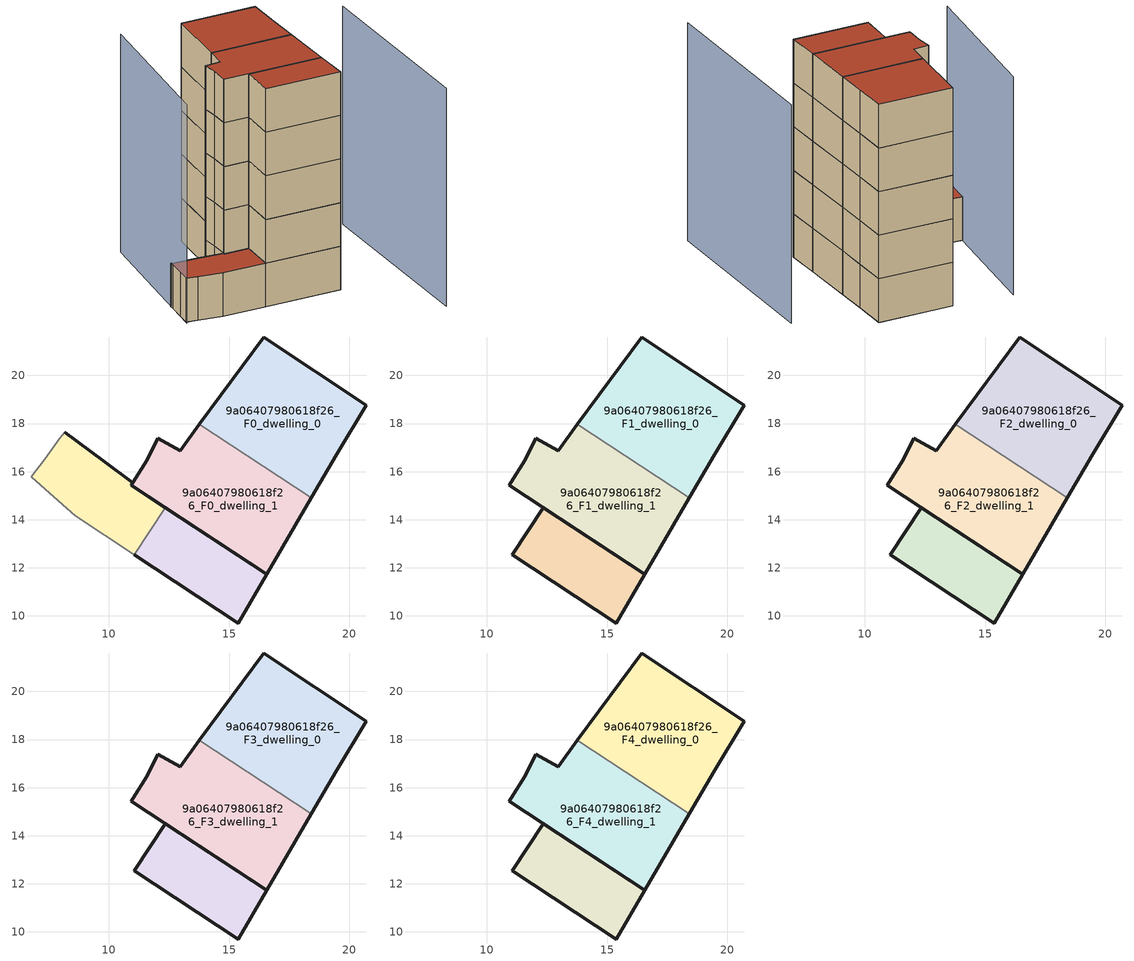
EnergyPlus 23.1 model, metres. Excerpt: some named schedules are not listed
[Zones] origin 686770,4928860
9a06407980618f26_F0_dwelling_0
 floor ground (EU_floor_Construction): 19.48,16.73 20.7,18.77 16.44,21.6 13.77,17.96 18.42,14.91 z0
 wall outside (EU_wall_Construction): 13.77,17.96 16.44,21.6 20.7,18.77 19.48,16.73 18.42,14.91 z0:3
 wall to 9a06407980618f26_F0_dwelling_1 (EU_wall_Construction): 18.42,14.91 13.77,17.96 z0:3
9a06407980618f26_F0_dwelling_1
 floor ground (EU_floor_Construction): 16.57,11.73 18.42,14.91 13.77,17.96 12.97,16.88 12.03,17.4 11.59,16.5 11,15.53 10.94,15.43 z0
 wall outside (EU_wall_Construction): 18.42,14.91 16.57,11.73 10.94,15.43 11,15.53 11.59,16.5 12.03,17.4 12.97,16.88 13.77,17.96 z0:3
9a06407980618f26_F0_dwelling_2
 floor ground (EU_floor_Construction): 15.39,9.71 16.57,11.73 12.35,14.51 11.06,12.55 z0
 wall outside (EU_wall_Construction): 12.35,14.51 16.57,11.73 15.39,9.71 11.06,12.55 z0:3
 wall to 9a06407980618f26_F0_dwelling_3 (EU_wall_Construction): 11.06,12.55 12.35,14.51 z0:3
9a06407980618f26_F0_dwelling_3
 floor ground (EU_floor_Construction): 11.06,12.55 12.35,14.51 10.94,15.43 11,15.53 9.77,16.45 8.16,17.64 7.97,17.38 7.33,16.52 6.78,15.79 7.36,15.28 8.6,14.17 z0
 wall outside (EU_wall_Construction): 8.16,17.64 9.77,16.45 11,15.53 10.94,15.43 12.35,14.51 z0:3
 wall adiabatic (EU_wall_Construction): 11.06,12.55 8.6,14.17 7.36,15.28 6.78,15.79 7.33,16.52 7.97,17.38 8.16,17.64 z0:3
 roof outside (EU_roof_Construction): 11,15.53 10.94,15.43 12.35,14.51 11.06,12.55 8.6,14.17 7.36,15.28 6.78,15.79 7.33,16.52 7.97,17.38 8.16,17.64 9.77,16.45 z3
9a06407980618f26_F1_dwelling_0
 floor to 9a06407980618f26_F0_dwelling_0 (EU_floor_Construction): 19.48,16.73 20.7,18.77 16.44,21.6 13.77,17.96 18.42,14.91 z3
 wall outside (EU_wall_Construction): 13.77,17.96 16.44,21.6 20.7,18.77 19.48,16.73 18.42,14.91 z3:6
 wall to 9a06407980618f26_F1_dwelling_1 (EU_wall_Construction): 18.42,14.91 13.77,17.96 z3:6
9a06407980618f26_F1_dwelling_1
 floor to 9a06407980618f26_F0_dwelling_1 (EU_floor_Construction): 16.57,11.73 18.42,14.91 13.77,17.96 12.97,16.88 12.03,17.4 11.59,16.5 11,15.53 10.94,15.43 z3
 wall outside (EU_wall_Construction): 18.42,14.91 16.57,11.73 10.94,15.43 11,15.53 11.59,16.5 12.03,17.4 12.97,16.88 13.77,17.96 z3:6
9a06407980618f26_F1_dwelling_2
 floor to 9a06407980618f26_F0_dwelling_2 (EU_floor_Construction): 15.39,9.71 16.57,11.73 12.35,14.51 11.06,12.55 z3
 wall outside (EU_wall_Construction): 11.06,12.55 12.35,14.51 16.57,11.73 15.39,9.71 11.06,12.55 z3:6
9a06407980618f26_F2_dwelling_0
 floor to 9a06407980618f26_F1_dwelling_0 (EU_floor_Construction): 19.48,16.73 20.7,18.77 16.44,21.6 13.77,17.96 18.42,14.91 z6
 wall outside (EU_wall_Construction): 13.77,17.96 16.44,21.6 20.7,18.77 19.48,16.73 18.42,14.91 z6:9
 wall to 9a06407980618f26_F2_dwelling_1 (EU_wall_Construction): 18.42,14.91 13.77,17.96 z6:9
9a06407980618f26_F2_dwelling_1
 floor to 9a06407980618f26_F1_dwelling_1 (EU_floor_Construction): 16.57,11.73 18.42,14.91 13.77,17.96 12.97,16.88 12.03,17.4 11.59,16.5 11,15.53 10.94,15.43 z6
 wall outside (EU_wall_Construction): 18.42,14.91 16.57,11.73 10.94,15.43 11,15.53 11.59,16.5 12.03,17.4 12.97,16.88 13.77,17.96 z6:9
9a06407980618f26_F2_dwelling_2
 floor to 9a06407980618f26_F1_dwelling_2 (EU_floor_Construction): 15.39,9.71 16.57,11.73 12.35,14.51 11.06,12.55 z6
 wall outside (EU_wall_Construction): 11.06,12.55 12.35,14.51 16.57,11.73 15.39,9.71 11.06,12.55 z6:9
9a06407980618f26_F3_dwelling_0
 floor to 9a06407980618f26_F2_dwelling_0 (EU_floor_Construction): 19.48,16.73 20.7,18.77 16.44,21.6 13.77,17.96 18.42,14.91 z9
 wall outside (EU_wall_Construction): 13.77,17.96 16.44,21.6 20.7,18.77 19.48,16.73 18.42,14.91 z9:12
 wall to 9a06407980618f26_F3_dwelling_1 (EU_wall_Construction): 18.42,14.91 13.77,17.96 z9:12
9a06407980618f26_F3_dwelling_1
 floor to 9a06407980618f26_F2_dwelling_1 (EU_floor_Construction): 16.57,11.73 18.42,14.91 13.77,17.96 12.97,16.88 12.03,17.4 11.59,16.5 11,15.53 10.94,15.43 z9
 wall outside (EU_wall_Construction): 18.42,14.91 16.57,11.73 10.94,15.43 11,15.53 11.59,16.5 12.03,17.4 12.97,16.88 13.77,17.96 z9:12
9a06407980618f26_F3_dwelling_2
 floor to 9a06407980618f26_F2_dwelling_2 (EU_floor_Construction): 15.39,9.71 16.57,11.73 12.35,14.51 11.06,12.55 z9
 wall outside (EU_wall_Construction): 11.06,12.55 12.35,14.51 16.57,11.73 15.39,9.71 11.06,12.55 z9:12
9a06407980618f26_F4_dwelling_0
 floor to 9a06407980618f26_F3_dwelling_0 (EU_floor_Construction): 19.48,16.73 20.7,18.77 16.44,21.6 13.77,17.96 18.42,14.91 z12
 wall outside (EU_wall_Construction): 13.77,17.96 16.44,21.6 20.7,18.77 19.48,16.73 18.42,14.91 z12:15
 wall to 9a06407980618f26_F4_dwelling_1 (EU_wall_Construction): 18.42,14.91 13.77,17.96 z12:15
 roof outside (EU_roof_Construction): 20.7,18.77 19.48,16.73 18.42,14.91 13.77,17.96 16.44,21.6 z15
9a06407980618f26_F4_dwelling_1
 floor to 9a06407980618f26_F3_dwelling_1 (EU_floor_Construction): 16.57,11.73 18.42,14.91 13.77,17.96 12.97,16.88 12.03,17.4 11.59,16.5 11,15.53 10.94,15.43 z12
 wall outside (EU_wall_Construction): 18.42,14.91 16.57,11.73 10.94,15.43 11,15.53 11.59,16.5 12.03,17.4 12.97,16.88 13.77,17.96 z12:15
 roof outside (EU_roof_Construction): 18.42,14.91 16.57,11.73 10.94,15.43 11,15.53 11.59,16.5 12.03,17.4 12.97,16.88 13.77,17.96 z15
9a06407980618f26_F4_dwelling_2
 floor to 9a06407980618f26_F3_dwelling_2 (EU_floor_Construction): 15.39,9.71 16.57,11.73 12.35,14.51 11.06,12.55 z12
 wall outside (EU_wall_Construction): 11.06,12.55 12.35,14.51 16.57,11.73 15.39,9.71 11.06,12.55 z12:15
 roof outside (EU_roof_Construction): 16.57,11.73 15.39,9.71 11.06,12.55 12.35,14.51 z15
shading: 16.62,2.9 23.42,14.1 / 13.24,24.08 6.69,15.68 z0:15
[Building]
EU S2 Campaign: North Axis=0; Terrain=City; Solar Distribution=FullExterior
[Site:Location]
Bologna: Latitude=44.5; Longitude=11.25; Time Zone=1; Elevation=37
[SizingPeriod:WeatherFileDays]
AnnualSizingPeriod: Begin Month=1; Begin Day of Month=1; End Month=12; End Day of Month=31; Day of Week for Start Day=Monday; Use Weather File Daylight Saving Period=No; Use Weather File Rain and Snow Indicators=No
[MATERIAL]
EU_InternalMass_Material: Roughness=MediumRough; Thickness=0.1; Conductivity=1; Density=1800; Specific Heat=900; Thermal Absorptance=0.9; Solar Absorptance=0.7; Visible Absorptance=0.7
[MATERIAL:NOMASS] Roughness=MediumRough; Thermal Absorptance=0.9; Solar Absorptance=0.7; Visible Absorptance=0.7
Name | Thermal Resistance
EU_wall_NoMass | 0.905828
EU_roof_NoMass | 0.37593
EU_floor_NoMass | 0.67114
[CONSTRUCTION]
EU_wall_Construction: EU_wall_NoMass
EU_roof_Construction: EU_roof_NoMass
EU_floor_Construction: EU_floor_NoMass
EU_InternalMass_Construction: EU_InternalMass_Material
[ZONE] Type=1; Multiplier=1; Ceiling Height=autocalculate; Floor Area=autocalculate; Part of Total Floor Area=Yes
Name | Volume
9a06407980618f26_F0_dwelling_0; 9a06407980618f26_F1_dwelling_0; 9a06407980618f26_F2_dwelling_0; 9a06407980618f26_F3_dwelling_0; 9a06407980618f26_F4_dwelling_0 | 71.8755
9a06407980618f26_F0_dwelling_1; 9a06407980618f26_F1_dwelling_1; 9a06407980618f26_F2_dwelling_1; 9a06407980618f26_F3_dwelling_1; 9a06407980618f26_F4_dwelling_1 | 69.5442
9a06407980618f26_F0_dwelling_2; 9a06407980618f26_F1_dwelling_2; 9a06407980618f26_F2_dwelling_2; 9a06407980618f26_F3_dwelling_2; 9a06407980618f26_F4_dwelling_2 | 35.9443
9a06407980618f26_F0_dwelling_3 | 38.2522
[INTERNALMASS] Construction=EU_InternalMass_Construction
Name | Zone or ZoneList | Surface Area
9a06407980618f26_F0_dwelling_0_EU_InternalMass | 9a06407980618f26_F0_dwelling_0 | 23.9585
9a06407980618f26_F0_dwelling_1_EU_InternalMass | 9a06407980618f26_F0_dwelling_1 | 23.182
9a06407980618f26_F0_dwelling_2_EU_InternalMass | 9a06407980618f26_F0_dwelling_2 | 11.9818
9a06407980618f26_F0_dwelling_3_EU_InternalMass | 9a06407980618f26_F0_dwelling_3 | 12.7511
9a06407980618f26_F1_dwelling_0_EU_InternalMass | 9a06407980618f26_F1_dwelling_0 | 23.9529
9a06407980618f26_F1_dwelling_1_EU_InternalMass | 9a06407980618f26_F1_dwelling_1 | 23.9595
9a06407980618f26_F1_dwelling_2_EU_InternalMass | 9a06407980618f26_F1_dwelling_2 | 23.9557
9a06407980618f26_F2_dwelling_0_EU_InternalMass | 9a06407980618f26_F2_dwelling_0 | 23.9529
9a06407980618f26_F2_dwelling_1_EU_InternalMass | 9a06407980618f26_F2_dwelling_1 | 23.9595
9a06407980618f26_F2_dwelling_2_EU_InternalMass | 9a06407980618f26_F2_dwelling_2 | 23.9557
9a06407980618f26_F3_dwelling_0_EU_InternalMass | 9a06407980618f26_F3_dwelling_0 | 23.9529
9a06407980618f26_F3_dwelling_1_EU_InternalMass | 9a06407980618f26_F3_dwelling_1 | 23.9595
9a06407980618f26_F3_dwelling_2_EU_InternalMass | 9a06407980618f26_F3_dwelling_2 | 23.9557
9a06407980618f26_F4_dwelling_0_EU_InternalMass | 9a06407980618f26_F4_dwelling_0 | 23.9529
9a06407980618f26_F4_dwelling_1_EU_InternalMass | 9a06407980618f26_F4_dwelling_1 | 23.9595
9a06407980618f26_F4_dwelling_2_EU_InternalMass | 9a06407980618f26_F4_dwelling_2 | 23.9557
[OTHEREQUIPMENT] Fuel Type=Electricity; Design Level Calculation Method=Watts/Area; Power per Zone Floor Area=1; Fraction Latent=0; Fraction Radiant=0; Fraction Lost=0; Carbon Dioxide Generation Rate=0; EndUse Subcategory=EU_Step8_InternalGains
Name | Zone or ZoneList or Space or SpaceList | Schedule
EU_Step8_InternalGain_9a06407980618f26_F0_dwelling_0_f000 | 9a06407980618f26_F0_dwelling_0 | EU_Step8_GainSchedule_9a06407980618f26_F0_dwelling_0_f000
EU_Step8_InternalGain_9a06407980618f26_F0_dwelling_1_f000 | 9a06407980618f26_F0_dwelling_1 | EU_Step8_GainSchedule_9a06407980618f26_F0_dwelling_1_f000
EU_Step8_InternalGain_9a06407980618f26_F0_dwelling_2_f000 | 9a06407980618f26_F0_dwelling_2 | EU_Step8_GainSchedule_9a06407980618f26_F0_dwelling_2_f000
EU_Step8_InternalGain_9a06407980618f26_F0_dwelling_3_f000 | 9a06407980618f26_F0_dwelling_3 | EU_Step8_GainSchedule_9a06407980618f26_F0_dwelling_3_f000
EU_Step8_InternalGain_9a06407980618f26_F1_dwelling_0_f000 | 9a06407980618f26_F1_dwelling_0 | EU_Step8_GainSchedule_9a06407980618f26_F1_dwelling_0_f000
EU_Step8_InternalGain_9a06407980618f26_F1_dwelling_1_f000 | 9a06407980618f26_F1_dwelling_1 | EU_Step8_GainSchedule_9a06407980618f26_F1_dwelling_1_f000
EU_Step8_InternalGain_9a06407980618f26_F1_dwelling_2_f000 | 9a06407980618f26_F1_dwelling_2 | EU_Step8_GainSchedule_9a06407980618f26_F1_dwelling_2_f000
EU_Step8_InternalGain_9a06407980618f26_F2_dwelling_0_f000 | 9a06407980618f26_F2_dwelling_0 | EU_Step8_GainSchedule_9a06407980618f26_F2_dwelling_0_f000
EU_Step8_InternalGain_9a06407980618f26_F2_dwelling_1_f000 | 9a06407980618f26_F2_dwelling_1 | EU_Step8_GainSchedule_9a06407980618f26_F2_dwelling_1_f000
EU_Step8_InternalGain_9a06407980618f26_F2_dwelling_2_f000 | 9a06407980618f26_F2_dwelling_2 | EU_Step8_GainSchedule_9a06407980618f26_F2_dwelling_2_f000
EU_Step8_InternalGain_9a06407980618f26_F3_dwelling_0_f000 | 9a06407980618f26_F3_dwelling_0 | EU_Step8_GainSchedule_9a06407980618f26_F3_dwelling_0_f000
EU_Step8_InternalGain_9a06407980618f26_F3_dwelling_1_f000 | 9a06407980618f26_F3_dwelling_1 | EU_Step8_GainSchedule_9a06407980618f26_F3_dwelling_1_f000
EU_Step8_InternalGain_9a06407980618f26_F3_dwelling_2_f000 | 9a06407980618f26_F3_dwelling_2 | EU_Step8_GainSchedule_9a06407980618f26_F3_dwelling_2_f000
EU_Step8_InternalGain_9a06407980618f26_F4_dwelling_0_f000 | 9a06407980618f26_F4_dwelling_0 | EU_Step8_GainSchedule_9a06407980618f26_F4_dwelling_0_f000
EU_Step8_InternalGain_9a06407980618f26_F4_dwelling_1_f000 | 9a06407980618f26_F4_dwelling_1 | EU_Step8_GainSchedule_9a06407980618f26_F4_dwelling_1_f000
EU_Step8_InternalGain_9a06407980618f26_F4_dwelling_2_f000 | 9a06407980618f26_F4_dwelling_2 | EU_Step8_GainSchedule_9a06407980618f26_F4_dwelling_2_f000
[ZONEVENTILATION:DESIGNFLOWRATE] Schedule=EU_AlwaysOn; Design Flow Rate Calculation Method=AirChanges/Hour; Air Changes per Hour=0.73129; Ventilation Type=Natural; Fan Pressure Rise=0; Fan Total Efficiency=1; Constant Term Coefficient=1; Temperature Term Coefficient=0; Velocity Term Coefficient=0; Velocity Squared Term Coefficient=0; Minimum Indoor Temperature=-100; Maximum Indoor Temperature=100; Delta Temperature=-100; Minimum Outdoor Temperature=-100; Maximum Outdoor Temperature=100; Maximum Wind Speed=40
Name | Zone or ZoneList or Space or SpaceList
EU_ConstantAir_9a06407980618f26_F0_dwelling_0 | 9a06407980618f26_F0_dwelling_0
EU_ConstantAir_9a06407980618f26_F0_dwelling_1 | 9a06407980618f26_F0_dwelling_1
EU_ConstantAir_9a06407980618f26_F0_dwelling_2 | 9a06407980618f26_F0_dwelling_2
EU_ConstantAir_9a06407980618f26_F0_dwelling_3 | 9a06407980618f26_F0_dwelling_3
EU_ConstantAir_9a06407980618f26_F1_dwelling_0 | 9a06407980618f26_F1_dwelling_0
EU_ConstantAir_9a06407980618f26_F1_dwelling_1 | 9a06407980618f26_F1_dwelling_1
EU_ConstantAir_9a06407980618f26_F1_dwelling_2 | 9a06407980618f26_F1_dwelling_2
EU_ConstantAir_9a06407980618f26_F2_dwelling_0 | 9a06407980618f26_F2_dwelling_0
EU_ConstantAir_9a06407980618f26_F2_dwelling_1 | 9a06407980618f26_F2_dwelling_1
EU_ConstantAir_9a06407980618f26_F2_dwelling_2 | 9a06407980618f26_F2_dwelling_2
EU_ConstantAir_9a06407980618f26_F3_dwelling_0 | 9a06407980618f26_F3_dwelling_0
EU_ConstantAir_9a06407980618f26_F3_dwelling_1 | 9a06407980618f26_F3_dwelling_1
EU_ConstantAir_9a06407980618f26_F3_dwelling_2 | 9a06407980618f26_F3_dwelling_2
EU_ConstantAir_9a06407980618f26_F4_dwelling_0 | 9a06407980618f26_F4_dwelling_0
EU_ConstantAir_9a06407980618f26_F4_dwelling_1 | 9a06407980618f26_F4_dwelling_1
EU_ConstantAir_9a06407980618f26_F4_dwelling_2 | 9a06407980618f26_F4_dwelling_2
[HVACTEMPLATE:THERMOSTAT] Constant Heating Setpoint=20; Constant Cooling Setpoint=50
EU_HeatOnly_9a06407980618f26_F0_dwelling_0; EU_HeatOnly_9a06407980618f26_F0_dwelling_1; EU_HeatOnly_9a06407980618f26_F0_dwelling_2; EU_HeatOnly_9a06407980618f26_F0_dwelling_3; EU_HeatOnly_9a06407980618f26_F1_dwelling_0; EU_HeatOnly_9a06407980618f26_F1_dwelling_1; EU_HeatOnly_9a06407980618f26_F1_dwelling_2; EU_HeatOnly_9a06407980618f26_F2_dwelling_0; EU_HeatOnly_9a06407980618f26_F2_dwelling_1; EU_HeatOnly_9a06407980618f26_F2_dwelling_2; EU_HeatOnly_9a06407980618f26_F3_dwelling_0; EU_HeatOnly_9a06407980618f26_F3_dwelling_1; EU_HeatOnly_9a06407980618f26_F3_dwelling_2; EU_HeatOnly_9a06407980618f26_F4_dwelling_0; EU_HeatOnly_9a06407980618f26_F4_dwelling_1; EU_HeatOnly_9a06407980618f26_F4_dwelling_2
[HVACTEMPLATE:ZONE:IDEALLOADSAIRSYSTEM] System Availability Schedule=EU_AlwaysOn; Maximum Heating Supply Air Temperature=50; Minimum Cooling Supply Air Temperature=13; Maximum Heating Supply Air Humidity Ratio=0.0156; Minimum Cooling Supply Air Humidity Ratio=0.0077; Heating Limit=NoLimit; Cooling Limit=NoLimit; Heating Availability Schedule=EU_AlwaysOn; Cooling Availability Schedule=EU_CoolingOff; Dehumidification Control Type=ConstantSensibleHeatRatio; Cooling Sensible Heat Ratio=0.7; Dehumidification Setpoint=60; Humidification Control Type=None; Humidification Setpoint=30; Outdoor Air Method=None; Outdoor Air Flow Rate per Person=0.00944; Outdoor Air Flow Rate per Zone Floor Area=0; Outdoor Air Flow Rate per Zone=0; Demand Controlled Ventilation Type=None; Outdoor Air Economizer Type=NoEconomizer; Heat Recovery Type=None; Sensible Heat Recovery Effectiveness=0.7; Latent Heat Recovery Effectiveness=0.65
Name | Template Thermostat
9a06407980618f26_F0_dwelling_0 | EU_HeatOnly_9a06407980618f26_F0_dwelling_0
9a06407980618f26_F0_dwelling_1 | EU_HeatOnly_9a06407980618f26_F0_dwelling_1
9a06407980618f26_F0_dwelling_2 | EU_HeatOnly_9a06407980618f26_F0_dwelling_2
9a06407980618f26_F0_dwelling_3 | EU_HeatOnly_9a06407980618f26_F0_dwelling_3
9a06407980618f26_F1_dwelling_0 | EU_HeatOnly_9a06407980618f26_F1_dwelling_0
9a06407980618f26_F1_dwelling_1 | EU_HeatOnly_9a06407980618f26_F1_dwelling_1
9a06407980618f26_F1_dwelling_2 | EU_HeatOnly_9a06407980618f26_F1_dwelling_2
9a06407980618f26_F2_dwelling_0 | EU_HeatOnly_9a06407980618f26_F2_dwelling_0
9a06407980618f26_F2_dwelling_1 | EU_HeatOnly_9a06407980618f26_F2_dwelling_1
9a06407980618f26_F2_dwelling_2 | EU_HeatOnly_9a06407980618f26_F2_dwelling_2
9a06407980618f26_F3_dwelling_0 | EU_HeatOnly_9a06407980618f26_F3_dwelling_0
9a06407980618f26_F3_dwelling_1 | EU_HeatOnly_9a06407980618f26_F3_dwelling_1
9a06407980618f26_F3_dwelling_2 | EU_HeatOnly_9a06407980618f26_F3_dwelling_2
9a06407980618f26_F4_dwelling_0 | EU_HeatOnly_9a06407980618f26_F4_dwelling_0
9a06407980618f26_F4_dwelling_1 | EU_HeatOnly_9a06407980618f26_F4_dwelling_1
9a06407980618f26_F4_dwelling_2 | EU_HeatOnly_9a06407980618f26_F4_dwelling_2
[SIZING:ZONE] Zone Cooling Design Supply Air Temperature Input Method=SupplyAirTemperature; Zone Cooling Design Supply Air Temperature=13; Zone Heating Design Supply Air Temperature Input Method=SupplyAirTemperature; Zone Heating Design Supply Air Temperature=50; Zone Cooling Design Supply Air Humidity Ratio=0.008; Zone Heating Design Supply Air Humidity Ratio=0.008; Cooling Design Air Flow Method=DesignDay; Cooling Design Air Flow Rate=0; Cooling Minimum Air Flow per Zone Floor Area=0.000762; Cooling Minimum Air Flow=0; Cooling Minimum Air Flow Fraction=0.2; Heating Design Air Flow Method=DesignDay; Heating Design Air Flow Rate=0; Heating Maximum Air Flow per Zone Floor Area=0.002032; Heating Maximum Air Flow=0.141576; Heating Maximum Air Flow Fraction=0.3; Account for Dedicated Outdoor Air System=No; Dedicated Outdoor Air System Control Strategy=NeutralSupplyAir; Dedicated Outdoor Air Low Setpoint Temperature for Design=autosize; Dedicated Outdoor Air High Setpoint Temperature for Design=autosize; Zone Load Sizing Method=Sensible Load Only No Latent Load; Zone Latent Cooling Design Supply Air Humidity Ratio Input Method=HumidityRatioDifference; Zone Cooling Design Supply Air Humidity Ratio Difference=0.005; Zone Latent Heating Design Supply Air Humidity Ratio Input Method=HumidityRatioDifference; Zone Humidification Design Supply Air Humidity Ratio Difference=0.005
9a06407980618f26_F0_dwelling_0; 9a06407980618f26_F0_dwelling_1; 9a06407980618f26_F0_dwelling_2; 9a06407980618f26_F0_dwelling_3; 9a06407980618f26_F1_dwelling_0; 9a06407980618f26_F1_dwelling_1; 9a06407980618f26_F1_dwelling_2; 9a06407980618f26_F2_dwelling_0; 9a06407980618f26_F2_dwelling_1; 9a06407980618f26_F2_dwelling_2; 9a06407980618f26_F3_dwelling_0; 9a06407980618f26_F3_dwelling_1; 9a06407980618f26_F3_dwelling_2; 9a06407980618f26_F4_dwelling_0; 9a06407980618f26_F4_dwelling_1; 9a06407980618f26_F4_dwelling_2
[SCHEDULE:FILE] Column Number=1; Rows to Skip at Top=0; Number of Hours of Data=8760; Column Separator=Comma; Interpolate to Timestep=No; Minutes per Item=60; Adjust Schedule for Daylight Savings=Yes
Name | File
EU_Step8_GainSchedule_9a06407980618f26_F0_dwelling_0_f000 | ../../schedules/9a06407980618f26/9a06407980618f26_F0_dwelling_0_f000_gain.csv
EU_Step8_GainSchedule_9a06407980618f26_F0_dwelling_1_f000 | ../../schedules/9a06407980618f26/9a06407980618f26_F0_dwelling_1_f000_gain.csv
EU_Step8_GainSchedule_9a06407980618f26_F0_dwelling_2_f000 | ../../schedules/9a06407980618f26/9a06407980618f26_F0_dwelling_2_f000_gain.csv
EU_Step8_GainSchedule_9a06407980618f26_F0_dwelling_3_f000 | ../../schedules/9a06407980618f26/9a06407980618f26_F0_dwelling_3_f000_gain.csv
EU_Step8_GainSchedule_9a06407980618f26_F1_dwelling_0_f000 | ../../schedules/9a06407980618f26/9a06407980618f26_F1_dwelling_0_f000_gain.csv
EU_Step8_GainSchedule_9a06407980618f26_F1_dwelling_1_f000 | ../../schedules/9a06407980618f26/9a06407980618f26_F1_dwelling_1_f000_gain.csv
EU_Step8_GainSchedule_9a06407980618f26_F1_dwelling_2_f000 | ../../schedules/9a06407980618f26/9a06407980618f26_F1_dwelling_2_f000_gain.csv
